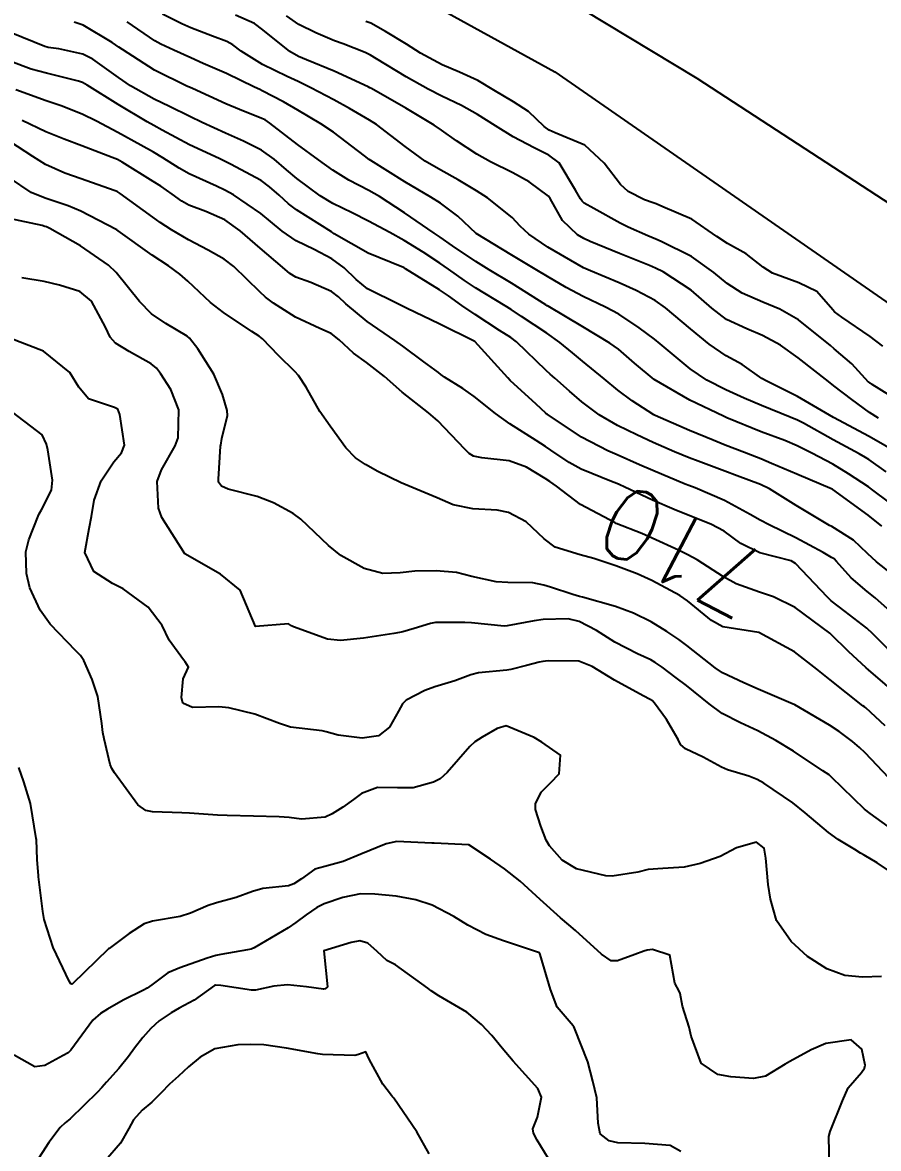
# Model space of a CAD drawing. Header units: metres. Extents: x 298520 to 308411, y 7433745 to 7450750.
# Drawn here: x 299830.1 to 299877.7, y 7449474.5 to 7449537.1 of the extents above; entities that cross this region are included whole.
import ezdxf
from ezdxf.enums import TextEntityAlignment as Align

# ---------------------------------------------------------------- set-up
doc = ezdxf.new("R2010")
doc.units = ezdxf.units.M
doc.header["$LTSCALE"] = 10
for name, color, linetype in [('Cotas', 45, 'Continuous'), ('Curvas de Nivel 1m', 11, 'Continuous'), ('Curvas de Nivel 5m', 15, 'Continuous'), ('Linha Férrea', 251, 'TRACKS')]:
    doc.layers.add(name, color=color, linetype=linetype)
doc.styles.add('Style-STANDARD', font='STANDARD.shx')
doc.linetypes.add('TRACKS', pattern='A,0.15,[130,ltypeshp.shx,S=0.25,R=0,X=0,Y=0],0.15', length=0.3)

msp = doc.modelspace()

# ---------------------------------------------------------------- linework, layer by layer
at = {"layer": 'Curvas de Nivel 1m', "flags": 128}
for points, elevation in [([(299878.911, 7449513.102), (299877.167, 7449514.09), (299875.183, 7449515.15), (299873.194, 7449516.315), (299871.442, 7449517.188), (299871.204, 7449517.326), (299870.098, 7449518.093), (299869.217, 7449518.59), (299868.27, 7449519.23), (299867.236, 7449520.095), (299865.834, 7449521.254), (299865.257, 7449521.655), (299864.211, 7449522.224), (299863.266, 7449522.646), (299861.669, 7449523.306), (299861.276, 7449523.488), (299860.918, 7449523.676), (299859.292, 7449524.622), (299858.232, 7449525.351), (299857.76, 7449525.805), (299857.312, 7449526.279), (299855.932, 7449527.374), (299855.327, 7449527.767), (299854.309, 7449528.372), (299853.338, 7449528.913), (299852.466, 7449529.419), (299851.355, 7449530.227), (299849.765, 7449531.446), (299849.375, 7449531.702), (299848.259, 7449532.344), (299847.386, 7449532.816), (299846.113, 7449533.493), (299845.398, 7449533.842), (299844.792, 7449534.116), (299843.412, 7449534.789), (299842.229, 7449535.538), (299841.766, 7449535.884), (299841.428, 7449536.066), (299840.626, 7449536.363), (299839.435, 7449536.824), (299838.916, 7449537.056), (299837.853, 7449537.594)], 717), ([(299877.696, 7449515.115), (299877.186, 7449515.437), (299876.204, 7449516.146), (299875.201, 7449516.922), (299874.904, 7449517.153), (299873.216, 7449518.48), (299872.235, 7449519.18), (299871.231, 7449519.722), (299870.359, 7449520.08), (299869.244, 7449520.6), (299868.419, 7449521.228), (299867.263, 7449522.235), (299865.715, 7449523.256), (299865.276, 7449523.467), (299864.941, 7449523.602), (299863.288, 7449524.268), (299861.653, 7449524.951), (299861.3, 7449525.114), (299860.951, 7449525.315), (299860.103, 7449526.12), (299859.42, 7449527.329), (299859.324, 7449527.47), (299858.252, 7449528.266), (299857.337, 7449528.766), (299856.099, 7449529.372), (299855.349, 7449529.796), (299854.205, 7449530.553), (299853.369, 7449531.141), (299852.96, 7449531.414), (299851.382, 7449532.356), (299849.481, 7449533.449), (299849.394, 7449533.501), (299849.299, 7449533.547), (299847.407, 7449534.421), (299845.865, 7449535.047), (299845.419, 7449535.233), (299844.928, 7449535.505), (299843.435, 7449536.727), (299842.975, 7449537.063), (299841.91, 7449537.543)], 718), ([(299879.19, 7449515.842), (299877.337, 7449516.983), (299877.202, 7449517.071), (299877.174, 7449517.092), (299877.143, 7449517.121), (299876.209, 7449518.131), (299875.221, 7449518.979), (299875.014, 7449519.152), (299873.244, 7449520.582), (299872.197, 7449521.181), (299871.257, 7449521.562), (299870.115, 7449522.061), (299869.267, 7449522.607), (299868.525, 7449523.227), (299867.286, 7449524.11), (299865.603, 7449524.953), (299865.3, 7449525.079), (299864.865, 7449525.267), (299863.769, 7449525.744), (299863.31, 7449525.957), (299861.851, 7449526.771), (299861.321, 7449527.078), (299861.195, 7449527.185), (299861.105, 7449527.312), (299860.837, 7449527.806), (299859.923, 7449529.324), (299859.349, 7449529.743), (299858.538, 7449530.159), (299857.364, 7449530.764), (299856.377, 7449531.37), (299855.379, 7449532.015), (299854.491, 7449532.501), (299853.389, 7449533.03), (299852.624, 7449533.418), (299851.403, 7449534.102), (299849.752, 7449535.113), (299849.421, 7449535.307), (299849.125, 7449535.454), (299847.899, 7449535.944), (299847.429, 7449536.116), (299846.379, 7449536.545), (299845.438, 7449537.023), (299844.753, 7449537.507)], 719), ([(299878.123, 7449512.13), (299877.15, 7449512.815), (299876.965, 7449512.937), (299876.625, 7449513.128), (299875.164, 7449513.911), (299873.516, 7449514.829), (299873.18, 7449515.002), (299872.781, 7449515.174), (299871.189, 7449515.821), (299870.214, 7449516.226), (299869.198, 7449516.684), (299868.144, 7449517.231), (299867.209, 7449517.869), (299865.545, 7449519.257), (299865.227, 7449519.511), (299864.372, 7449520.137), (299863.247, 7449520.903), (299862.508, 7449521.297), (299861.259, 7449521.876), (299860.321, 7449522.382), (299859.269, 7449522.994), (299858.679, 7449523.346), (299857.285, 7449524.191), (299855.303, 7449525.38), (299854.275, 7449526.359), (299853.32, 7449527.083), (299852.778, 7449527.415), (299851.331, 7449528.26), (299849.438, 7449529.449), (299849.344, 7449529.513), (299849.087, 7449529.714), (299847.366, 7449531.018), (299846.667, 7449531.487), (299845.38, 7449532.253), (299844.584, 7449532.711), (299843.391, 7449533.33), (299843.261, 7449533.391), (299842.975, 7449533.526), (299841.404, 7449534.29), (299840.12, 7449534.855), (299839.417, 7449535.159), (299838.483, 7449535.584), (299837.751, 7449535.92), (299837.428, 7449536.11), (299835.886, 7449537.167)], 716), ([(299877.886, 7449509.112), (299877.112, 7449509.729), (299875.156, 7449511.15), (299875.141, 7449511.158), (299875.11, 7449511.173), (299873.141, 7449512.009), (299871.732, 7449512.599), (299871.15, 7449512.852), (299870.906, 7449512.949), (299870.229, 7449513.204), (299869.159, 7449513.621), (299868.502, 7449513.887), (299867.171, 7449514.438), (299865.266, 7449515.259), (299865.183, 7449515.301), (299863.99, 7449516.077), (299863.197, 7449516.675), (299862.431, 7449517.298), (299861.213, 7449518.288), (299860.658, 7449518.759), (299859.959, 7449519.329), (299859.23, 7449519.844), (299857.82, 7449520.778), (299857.25, 7449521.154), (299856.915, 7449521.363), (299855.263, 7449522.363), (299854.65, 7449522.772), (299853.757, 7449523.403), (299853.278, 7449523.737), (299852.354, 7449524.353), (299851.297, 7449525.007), (299850.499, 7449525.438), (299849.309, 7449526.078), (299848.395, 7449526.545), (299847.319, 7449527.063), (299846.615, 7449527.487), (299845.332, 7449528.455), (299844.757, 7449528.928), (299844.062, 7449529.519), (299843.35, 7449530.028), (299842.364, 7449530.534), (299841.364, 7449530.975), (299840.049, 7449531.563), (299839.376, 7449531.889), (299838.248, 7449532.453), (299837.386, 7449532.869), (299836.062, 7449533.613), (299835.4, 7449534.059), (299833.968, 7449535.081), (299833.419, 7449535.363), (299832.076, 7449535.66), (299831.495, 7449535.74), (299831.424, 7449535.756), (299831.295, 7449535.801), (299829.431, 7449536.545)], 714), ([(299879.071, 7449505.958), (299877.581, 7449507.115), (299877.088, 7449507.59), (299876.298, 7449508.335), (299875.102, 7449509.081), (299874.974, 7449509.151), (299873.119, 7449510.264), (299871.623, 7449511.185), (299871.135, 7449511.419), (299869.836, 7449511.906), (299869.142, 7449512.159), (299867.665, 7449512.717), (299867.15, 7449512.916), (299866.338, 7449513.248), (299865.161, 7449513.769), (299864.253, 7449514.187), (299863.174, 7449514.716), (299862.157, 7449515.3), (299861.19, 7449516.017), (299860.495, 7449516.62), (299859.684, 7449517.333), (299859.426, 7449517.558), (299859.207, 7449517.762), (299857.549, 7449519.357), (299857.227, 7449519.603), (299856.597, 7449520.002), (299855.245, 7449520.88), (299854.507, 7449521.391), (299853.772, 7449521.916), (299853.261, 7449522.26), (299851.372, 7449523.429), (299851.274, 7449523.489), (299851.173, 7449523.532), (299849.286, 7449524.289), (299847.401, 7449525.379), (299847.302, 7449525.445), (299847.249, 7449525.481), (299845.315, 7449526.703), (299844.859, 7449527.047), (299844.344, 7449527.515), (299843.799, 7449527.994), (299843.331, 7449528.332), (299841.632, 7449529.255), (299841.341, 7449529.398), (299841.012, 7449529.553), (299839.354, 7449530.325), (299837.83, 7449531.129), (299837.37, 7449531.391), (299837.002, 7449531.604), (299835.382, 7449532.559), (299833.663, 7449533.637), (299833.395, 7449533.79), (299833.177, 7449533.863), (299831.402, 7449534.305), (299830.545, 7449534.539), (299829.412, 7449534.955)], 713), ([(299879.043, 7449503.749), (299877.516, 7449505.115), (299877.066, 7449505.471), (299876.166, 7449506.226), (299875.351, 7449507.146), (299875.22, 7449507.284), (299875.085, 7449507.374), (299874.607, 7449507.636), (299873.096, 7449508.465), (299871.604, 7449509.185), (299871.107, 7449509.435), (299870.545, 7449509.765), (299869.123, 7449510.544), (299867.492, 7449511.236), (299867.134, 7449511.368), (299866.928, 7449511.45), (299865.142, 7449512.208), (299864.398, 7449512.524), (299863.151, 7449513.072), (299862.633, 7449513.295), (299861.164, 7449514.064), (299859.247, 7449515.339), (299859.208, 7449515.365), (299859.183, 7449515.392), (299858.64, 7449515.894), (299857.201, 7449517.216), (299857.058, 7449517.361), (299855.223, 7449519.38), (299853.237, 7449520.373), (299851.46, 7449521.217), (299851.251, 7449521.321), (299851.015, 7449521.432), (299849.262, 7449522.319), (299848.628, 7449522.821), (299847.951, 7449523.47), (299847.28, 7449523.975), (299846.287, 7449524.491), (299845.295, 7449524.974), (299844.513, 7449525.512), (299843.852, 7449526.066), (299843.313, 7449526.501), (299841.793, 7449527.545), (299841.325, 7449527.807), (299840.863, 7449528.019), (299839.334, 7449528.708), (299838.778, 7449529.019), (299837.876, 7449529.592), (299837.348, 7449529.91), (299836.651, 7449530.309), (299835.364, 7449531.017), (299834.178, 7449531.632), (299833.377, 7449532.021), (299832.207, 7449532.483), (299831.384, 7449532.769), (299829.689, 7449533.388)], 712), ([(299879.017, 7449501.467), (299877.386, 7449503.116), (299877.038, 7449503.426), (299875.836, 7449504.353), (299875.06, 7449504.954), (299874.85, 7449505.152), (299873.082, 7449507.033), (299872.833, 7449507.173), (299871.087, 7449507.616), (299870.035, 7449508.149), (299869.099, 7449508.822), (299868.358, 7449509.227), (299867.11, 7449509.713), (299866.331, 7449510.031), (299865.122, 7449510.562), (299863.58, 7449511.283), (299863.269, 7449511.422), (299863.135, 7449511.478), (299862.831, 7449511.598), (299861.143, 7449512.288), (299860.474, 7449512.648), (299859.464, 7449513.335), (299859.156, 7449513.548), (299858.636, 7449513.87), (299857.174, 7449514.795), (299856.385, 7449515.368), (299855.192, 7449516.33), (299854.566, 7449516.759), (299853.549, 7449517.405), (299853.346, 7449517.55), (299853.205, 7449517.653), (299852.386, 7449518.244), (299851.22, 7449519.13), (299850.785, 7449519.434), (299849.239, 7449520.491), (299848.046, 7449521.468), (299847.643, 7449521.86), (299847.26, 7449522.155), (299846.1, 7449522.657), (299845.268, 7449522.96), (299844.933, 7449523.169), (299844.533, 7449523.511), (299843.289, 7449524.577), (299842.177, 7449525.541), (299841.309, 7449526.141), (299840.253, 7449526.621), (299839.317, 7449526.968), (299838.925, 7449527.182), (299838.388, 7449527.584), (299837.753, 7449528.02), (299837.33, 7449528.289), (299835.602, 7449529.356), (299835.342, 7449529.499), (299835.043, 7449529.623), (299833.352, 7449530.262), (299832.384, 7449530.628), (299831.364, 7449531.053), (299830.044, 7449531.683)], 711), ([(299878.073, 7449498.008), (299876.982, 7449498.995), (299876.912, 7449499.051), (299876.818, 7449499.122), (299875.004, 7449500.554), (299874.266, 7449501.157), (299873.022, 7449502.118), (299871.033, 7449503.19), (299869.037, 7449503.513), (299868.402, 7449503.867), (299867.059, 7449504.96), (299866.637, 7449505.244), (299865.071, 7449506.087), (299864.266, 7449506.463), (299863.079, 7449506.9), (299861.847, 7449507.302), (299861.085, 7449507.508), (299859.708, 7449507.949), (299859.093, 7449508.396), (299858.085, 7449509.35), (299857.111, 7449509.871), (299856.477, 7449510.002), (299855.12, 7449510.073), (299854.023, 7449510.298), (299853.126, 7449510.685), (299851.362, 7449511.428), (299851.134, 7449511.518), (299849.832, 7449512.142), (299849.144, 7449512.533), (299848.593, 7449512.904), (299848.046, 7449513.467), (299847.171, 7449514.668), (299846.613, 7449515.486), (299845.85, 7449516.84), (299845.417, 7449517.498), (299845.205, 7449517.721), (299844.304, 7449518.604), (299843.409, 7449519.527), (299843.225, 7449519.675), (299842.828, 7449519.935), (299841.245, 7449520.989), (299840.52, 7449521.557), (299839.265, 7449522.729), (299838.813, 7449523.121), (299838.179, 7449523.586), (299837.282, 7449524.183), (299835.381, 7449525.54), (299835.303, 7449525.598), (299835.268, 7449525.62), (299833.313, 7449526.638), (299832.6, 7449526.934), (299831.32, 7449527.35), (299830.535, 7449527.678), (299829.331, 7449528.483)], 709), ([(299878.27, 7449495.107), (299876.957, 7449496.494), (299876.639, 7449496.804), (299876.248, 7449497.131), (299875.51, 7449497.684), (299874.972, 7449498.036), (299873.041, 7449499.17), (299872.993, 7449499.195), (299872.95, 7449499.213), (299871.001, 7449500.035), (299870.191, 7449500.389), (299869.01, 7449500.953), (299868.607, 7449501.224), (299867.025, 7449502.476), (299866.582, 7449502.801), (299865.907, 7449503.257), (299865.041, 7449503.787), (299864.052, 7449504.276), (299863.053, 7449504.644), (299861.219, 7449505.15), (299861.061, 7449505.193), (299860.685, 7449505.316), (299859.447, 7449505.715), (299859.068, 7449505.83), (299858.456, 7449505.959), (299857.069, 7449505.98), (299856.423, 7449506.013), (299855.072, 7449506.315), (299854.212, 7449506.53), (299853.075, 7449506.629), (299851.9, 7449506.596), (299851.074, 7449506.514), (299850.107, 7449506.478), (299849.076, 7449506.746), (299847.779, 7449507.473), (299847.091, 7449508.037), (299845.556, 7449509.496), (299845.116, 7449509.818), (299844.021, 7449510.415), (299843.125, 7449510.751), (299841.505, 7449511.17), (299841.131, 7449511.325), (299840.969, 7449511.552), (299840.957, 7449511.73), (299841.084, 7449513.551), (299841.092, 7449513.613), (299841.159, 7449513.976), (299841.469, 7449515.256), (299841.452, 7449515.547), (299841.192, 7449516.436), (299840.699, 7449517.555), (299839.812, 7449518.969), (299839.359, 7449519.569), (299839.225, 7449519.681), (299838.039, 7449520.386), (299837.246, 7449520.927), (299836.568, 7449521.607), (299835.269, 7449523.214), (299834.846, 7449523.624), (299833.289, 7449524.697), (299831.578, 7449525.666), (299831.387, 7449525.752), (299831.304, 7449525.78), (299831.146, 7449525.83), (299829.308, 7449526.227)], 708), ([(299878.901, 7449491.912), (299877.221, 7449493.117), (299876.917, 7449493.371), (299875.08, 7449495.148), (299875.008, 7449495.214), (299874.944, 7449495.266), (299874.597, 7449495.503), (299872.957, 7449496.595), (299871.975, 7449497.18), (299870.971, 7449497.714), (299870.017, 7449498.164), (299868.985, 7449498.69), (299868.277, 7449499.227), (299867.003, 7449500.251), (299866.435, 7449500.677), (299865.646, 7449501.261), (299865.273, 7449501.523), (299865.017, 7449501.674), (299864.287, 7449502.01), (299863.027, 7449502.662), (299862.003, 7449503.3), (299861.04, 7449503.8), (299860.417, 7449503.945), (299859.042, 7449503.917), (299858.536, 7449503.85), (299857.036, 7449503.559), (299856.854, 7449503.544), (299855.038, 7449503.723), (299854.669, 7449503.755), (299853.038, 7449503.743), (299852.761, 7449503.689), (299851.851, 7449503.422), (299851.223, 7449503.236), (299851.03, 7449503.187), (299850.723, 7449503.128), (299849.027, 7449502.871), (299847.755, 7449502.743), (299847.026, 7449502.817), (299845.135, 7449503.499), (299845.034, 7449503.559), (299844.868, 7449503.67), (299843.033, 7449503.53), (299842.174, 7449505.539), (299841.072, 7449506.434), (299839.083, 7449507.57), (299837.818, 7449509.589), (299837.631, 7449510.105), (299837.557, 7449511.594), (299837.785, 7449512.236), (299838.553, 7449513.579), (299838.716, 7449514.02), (299838.755, 7449515.576), (299838.315, 7449516.704), (299837.746, 7449517.592), (299837.509, 7449517.898), (299837.211, 7449518.141), (299836.003, 7449518.83), (299835.228, 7449519.288), (299834.942, 7449519.623), (299834.68, 7449520.184), (299833.904, 7449521.633), (299833.258, 7449522.158), (299832.115, 7449522.511), (299831.263, 7449522.727), (299830.029, 7449522.919)], 707), ([(299878.877, 7449489.526), (299877.618, 7449490.38), (299876.89, 7449490.804), (299876.684, 7449490.916), (299876.379, 7449491.128), (299875.443, 7449491.686), (299874.902, 7449492.059), (299873.62, 7449493.163), (299872.921, 7449493.718), (299871.32, 7449494.803), (299870.94, 7449495.016), (299870.484, 7449495.197), (299869.289, 7449495.557), (299868.948, 7449495.7), (299867.93, 7449496.253), (299866.958, 7449496.723), (299866.679, 7449496.963), (299866.539, 7449497.246), (299865.888, 7449498.347), (299865.234, 7449499.266), (299865.111, 7449499.385), (299864.995, 7449499.464), (299864.593, 7449499.678), (299863.005, 7449500.538), (299861.767, 7449501.302), (299861.016, 7449501.607), (299859.305, 7449501.624), (299859.015, 7449501.585), (299858.818, 7449501.539), (299858.112, 7449501.349), (299857.241, 7449501.127), (299857.01, 7449501.1), (299855.438, 7449500.946), (299855.007, 7449500.831), (299854.116, 7449500.505), (299853.001, 7449500.169), (299852.449, 7449499.965), (299851.411, 7449499.426), (299851.198, 7449499.22), (299850.984, 7449498.816), (299850.477, 7449497.931), (299849.869, 7449497.446), (299848.961, 7449497.312), (299847.627, 7449497.473), (299846.966, 7449497.672), (299846.73, 7449497.719), (299844.969, 7449497.934), (299844.355, 7449498.127), (299842.98, 7449498.647), (299841.532, 7449498.998), (299840.985, 7449499.052), (299839.52, 7449499.029), (299838.988, 7449499.27), (299838.899, 7449499.571), (299839.003, 7449500.608), (299839.304, 7449501.273), (299839.107, 7449501.569), (299839.014, 7449501.667), (299838.214, 7449502.772), (299837.832, 7449503.588), (299837.048, 7449504.599), (299835.652, 7449505.614), (299835.066, 7449505.919), (299834.023, 7449506.587), (299833.529, 7449507.643), (299833.763, 7449508.98), (299833.907, 7449509.638), (299834.045, 7449510.559), (299834.431, 7449511.631), (299835.144, 7449512.684), (299835.569, 7449513.195), (299835.727, 7449513.614), (299835.47, 7449515.325), (299835.368, 7449515.618), (299835.184, 7449515.705), (299833.736, 7449516.189), (299833.195, 7449516.832), (299832.697, 7449517.655), (299831.221, 7449518.847), (299829.358, 7449519.561)], 706), ([(299874.962, 7449473.423), (299874.934, 7449475.147), (299875, 7449475.439), (299875.682, 7449477.136), (299876.01, 7449477.855), (299876.747, 7449478.724), (299876.91, 7449478.959), (299876.943, 7449479.118), (299876.762, 7449480.013), (299876.179, 7449480.541), (299874.765, 7449480.324), (299873.948, 7449479.972), (299872.754, 7449479.322), (299872.505, 7449479.174), (299871.413, 7449478.52), (299870.741, 7449478.376), (299869.477, 7449478.478), (299868.744, 7449478.597), (299867.82, 7449479.229), (299867.272, 7449480.731), (299867.149, 7449481.236), (299866.785, 7449482.399), (299866.659, 7449483.109), (299866.604, 7449483.243), (299866.368, 7449483.678), (299866.087, 7449485.251), (299865.111, 7449485.551), (299864.825, 7449485.525), (299864.635, 7449485.461), (299864.132, 7449485.277), (299863.176, 7449484.928), (299862.817, 7449484.927), (299862.282, 7449485.295), (299860.836, 7449486.611), (299860.462, 7449486.939), (299860.006, 7449487.323), (299858.858, 7449488.331), (299857.758, 7449489.351), (299856.88, 7449490.053), (299856.094, 7449490.58), (299854.893, 7449491.38), (299852.967, 7449491.482), (299852.894, 7449491.477), (299852.829, 7449491.475), (299850.894, 7449491.575), (299850.296, 7449491.439), (299848.887, 7449490.865), (299847.895, 7449490.458), (299846.88, 7449490.176), (299846.335, 7449490.029), (299845.579, 7449489.493), (299845.162, 7449489.203), (299844.867, 7449489.106), (299843.44, 7449488.946), (299842.862, 7449488.787), (299841.948, 7449488.448), (299840.852, 7449488.155), (299840.394, 7449488.013), (299839.411, 7449487.571), (299838.841, 7449487.395), (299837.297, 7449487.137), (299836.837, 7449486.978), (299835.99, 7449486.45), (299834.889, 7449485.619), (299834.85, 7449485.592), (299834.822, 7449485.577), (299832.846, 7449483.649), (299832.82, 7449483.632), (299832.803, 7449483.628), (299832.757, 7449483.65), (299832.66, 7449483.796), (299831.76, 7449485.661), (299831.27, 7449487.234), (299831.197, 7449487.666), (299830.947, 7449489.594), (299830.942, 7449489.669), (299830.882, 7449490.542), (299830.832, 7449491.671), (299830.823, 7449491.741), (299830.498, 7449493.674), (299830.141, 7449494.884), (299829.854, 7449495.681)], 704), ([(299866.694, 7449474.328), (299866.095, 7449474.647), (299864.698, 7449474.763), (299863.185, 7449474.798), (299862.699, 7449474.923), (299862.201, 7449475.295), (299862.099, 7449475.906), (299862.023, 7449477.297), (299861.795, 7449478.241), (299861.511, 7449479.302), (299860.772, 7449481.188), (299860.734, 7449481.272), (299860.701, 7449481.311), (299859.811, 7449482.353), (299859.448, 7449483.33), (299858.873, 7449485.288), (299858.852, 7449485.34), (299858.839, 7449485.356), (299858.823, 7449485.366), (299858.779, 7449485.385), (299856.83, 7449486.036), (299855.848, 7449486.389), (299854.838, 7449486.916), (299854.067, 7449487.398), (299852.852, 7449488.023), (299851.95, 7449488.326), (299850.859, 7449488.517), (299849.667, 7449488.642), (299848.861, 7449488.65), (299847.876, 7449488.451), (299846.852, 7449488.094), (299846.436, 7449487.898), (299845.842, 7449487.49), (299845.275, 7449487.059), (299844.836, 7449486.762), (299842.951, 7449485.655), (299842.824, 7449485.59), (299842.781, 7449485.573), (299842.573, 7449485.532), (299841.087, 7449485.28), (299840.82, 7449485.23), (299840.342, 7449485.081), (299838.813, 7449484.544), (299838.138, 7449484.258), (299837.248, 7449483.596), (299836.997, 7449483.401), (299836.798, 7449483.288), (299835.668, 7449482.733), (299834.782, 7449482.239), (299834.4, 7449482.004), (299833.974, 7449481.632), (299832.756, 7449479.965), (299832.6, 7449479.806), (299832.313, 7449479.654), (299831.296, 7449479.114), (299830.743, 7449479.024), (299829.588, 7449479.687)], 703), ([(299859.306, 7449473.947), (299858.699, 7449474.949), (299858.501, 7449475.342), (299858.463, 7449475.585), (299858.712, 7449476.227), (299858.932, 7449477.337), (299858.73, 7449477.827), (299857.37, 7449479.354), (299856.76, 7449480.071), (299856.168, 7449480.77), (299855.606, 7449481.378), (299854.783, 7449482.063), (299853.225, 7449482.977), (299852.801, 7449483.255), (299852.621, 7449483.412), (299850.816, 7449484.707), (299850.325, 7449484.944), (299849.802, 7449485.445), (299849.281, 7449485.906), (299848.829, 7449486.033), (299848.351, 7449485.942), (299846.823, 7449485.48), (299847.036, 7449483.478), (299846.907, 7449483.373), (299846.801, 7449483.355), (299845.862, 7449483.489), (299844.804, 7449483.595), (299844.052, 7449483.511), (299843.023, 7449483.303), (299842.799, 7449483.299), (299841.092, 7449483.547), (299840.803, 7449483.567), (299840.747, 7449483.551), (299839.613, 7449482.745), (299838.784, 7449482.292), (299838.327, 7449482.037), (299837.669, 7449481.591), (299837.201, 7449481.163), (299836.764, 7449480.661), (299836.294, 7449480.068), (299835.958, 7449479.608), (299835.415, 7449478.942), (299834.731, 7449478.18), (299834.469, 7449477.881), (299834.241, 7449477.627), (299832.708, 7449476.138), (299832.439, 7449475.92), (299832.159, 7449475.655), (299831.531, 7449474.825), (299830.785, 7449473.669)], 702), ([(299852.691, 7449474.196), (299852.01, 7449475.417), (299850.721, 7449477.283), (299850.652, 7449477.361), (299850.585, 7449477.432), (299850.104, 7449478.068), (299849.349, 7449479.451), (299849.17, 7449479.867), (299848.755, 7449479.714), (299848.549, 7449479.668), (299846.755, 7449479.717), (299846.489, 7449479.749), (299844.759, 7449480.06), (299843.492, 7449480.251), (299842.76, 7449480.281), (299842.036, 7449480.261), (299840.758, 7449480.027), (299839.938, 7449479.562), (299839.29, 7449479.026), (299838.737, 7449478.52), (299838.247, 7449478.068), (299837.774, 7449477.589), (299837.257, 7449477.056), (299836.713, 7449476.613), (299836.231, 7449476.081), (299835.972, 7449475.607), (299835.517, 7449474.79), (299834.685, 7449473.811)], 701)]:
    msp.add_lwpolyline(points, dxfattribs=dict(at, elevation=elevation))
at = {"layer": 'Curvas de Nivel 5m', "flags": 128}
for points, elevation in [([(299879.114, 7449509.806), (299877.372, 7449511.118), (299877.135, 7449511.288), (299876.033, 7449512.028), (299875.147, 7449512.549), (299873.992, 7449513.162), (299873.159, 7449513.57), (299872.475, 7449513.865), (299871.171, 7449514.365), (299869.26, 7449515.14), (299869.182, 7449515.172), (299869.063, 7449515.221), (299867.192, 7449516.113), (299865.203, 7449517.26), (299864.117, 7449518.182), (299863.22, 7449518.951), (299862.74, 7449519.295), (299861.236, 7449520.195), (299859.308, 7449521.339), (299859.274, 7449521.36), (299859.253, 7449521.372), (299859.175, 7449521.42), (299857.266, 7449522.618), (299856.031, 7449523.372), (299855.28, 7449523.84), (299853.983, 7449524.709), (299853.299, 7449525.176), (299852.962, 7449525.413), (299851.314, 7449526.547), (299849.917, 7449527.444), (299849.326, 7449527.773), (299848.217, 7449528.352), (299847.337, 7449528.92), (299846.538, 7449529.488), (299845.356, 7449530.349), (299843.827, 7449531.523), (299843.556, 7449531.708), (299843.376, 7449531.794), (299842.129, 7449532.287), (299841.383, 7449532.607), (299839.512, 7449533.449), (299839.392, 7449533.507), (299839.346, 7449533.525), (299839.238, 7449533.572), (299837.406, 7449534.476), (299835.623, 7449535.618), (299835.424, 7449535.755), (299835.043, 7449536.008), (299833.436, 7449536.981), (299832.934, 7449537.144)], 715), ([(299877.938, 7449519.113), (299877.231, 7449519.661), (299875.652, 7449520.731), (299875.251, 7449521.024), (299875.147, 7449521.142), (299874.268, 7449522.16), (299873.268, 7449522.638), (299871.802, 7449523.185), (299871.276, 7449523.522), (299870.329, 7449524.25), (299869.297, 7449524.842), (299868.701, 7449525.226), (299867.312, 7449526.194), (299865.696, 7449526.879), (299865.321, 7449527.039), (299865.16, 7449527.101), (299864.679, 7449527.27), (299863.763, 7449527.719), (299863.331, 7449528.109), (299862.432, 7449529.299), (299861.358, 7449530.311), (299859.7, 7449530.994), (299859.37, 7449531.132), (299859.09, 7449531.334), (299858.209, 7449532.176), (299857.386, 7449532.712), (299856.288, 7449533.371), (299855.398, 7449533.909), (299854.376, 7449534.369), (299853.406, 7449534.764), (299852.215, 7449535.422), (299851.428, 7449535.929), (299850.257, 7449536.619), (299849.439, 7449537.081), (299849.167, 7449537.181)], 720), ([(299878.989, 7449499.519), (299877.134, 7449501.119), (299877.014, 7449501.223), (299876.015, 7449502.128), (299875.032, 7449503.1), (299874.978, 7449503.151), (299873.054, 7449504.584), (299871.858, 7449505.182), (299871.065, 7449505.435), (299869.764, 7449505.904), (299869.074, 7449506.284), (299867.605, 7449507.235), (299867.086, 7449507.515), (299866.567, 7449507.767), (299865.095, 7449508.449), (299864.521, 7449508.693), (299863.103, 7449509.264), (299863.044, 7449509.291), (299861.118, 7449510.315), (299859.777, 7449511.33), (299859.397, 7449511.597), (299859.137, 7449511.764), (299858.107, 7449512.387), (299857.147, 7449512.739), (299855.613, 7449512.91), (299855.149, 7449512.997), (299854.909, 7449513.142), (299854.671, 7449513.387), (299853.176, 7449514.97), (299852.651, 7449515.415), (299851.194, 7449516.561), (299850.212, 7449517.44), (299849.21, 7449518.206), (299848.483, 7449518.728), (299847.681, 7449519.473), (299847.228, 7449519.823), (299846.612, 7449520.106), (299845.242, 7449520.744), (299844.023, 7449521.518), (299843.588, 7449521.856), (299843.259, 7449522.153), (299841.819, 7449523.545), (299841.279, 7449523.969), (299840.392, 7449524.453), (299839.295, 7449525.035), (299838.356, 7449525.584), (299837.711, 7449525.998), (299837.31, 7449526.29), (299835.495, 7449527.618), (299835.324, 7449527.719), (299835.158, 7449527.788), (299833.331, 7449528.426), (299832.419, 7449528.739), (299831.338, 7449529.224), (299830.642, 7449529.677), (299829.355, 7449530.509)], 710), ([(299877.867, 7449484.05), (299876.806, 7449484.019), (299875.825, 7449484.118), (299874.813, 7449484.474), (299873.749, 7449485.161), (299872.831, 7449485.996), (299872.015, 7449487.178), (299871.688, 7449488.354), (299871.56, 7449489.183), (299871.425, 7449490.647), (299871.337, 7449491.186), (299870.896, 7449491.537), (299869.799, 7449491.206), (299868.888, 7449490.733), (299867.775, 7449490.341), (299866.882, 7449490.147), (299865.684, 7449490.061), (299864.88, 7449490.006), (299864.295, 7449489.859), (299862.876, 7449489.635), (299862.522, 7449489.648), (299860.88, 7449490.051), (299860.093, 7449490.53), (299859.381, 7449491.333), (299859.206, 7449491.646), (299858.904, 7449492.411), (299858.606, 7449493.343), (299858.606, 7449493.655), (299858.927, 7449494.309), (299859.432, 7449494.836), (299859.916, 7449495.325), (299860, 7449496.371), (299858.96, 7449497.094), (299858.528, 7449497.344), (299856.972, 7449497.996), (299856.475, 7449497.86), (299855.64, 7449497.373), (299855.227, 7449497.111), (299854.958, 7449496.855), (299853.687, 7449495.399), (299853.294, 7449495.048), (299852.935, 7449494.863), (299851.795, 7449494.556), (299850.93, 7449494.544), (299849.814, 7449494.562), (299848.925, 7449494.233), (299848.486, 7449493.898), (299847.885, 7449493.47), (299847.285, 7449493.1), (299846.907, 7449492.922), (299845.585, 7449492.815), (299844.907, 7449492.892), (299844.333, 7449492.935), (299842.907, 7449492.971), (299841.455, 7449493.005), (299840.915, 7449493.029), (299839.347, 7449493.143), (299838.917, 7449493.163), (299837.294, 7449493.22), (299836.918, 7449493.297), (299836.475, 7449493.604), (299835.18, 7449495.378), (299835.033, 7449495.619), (299834.945, 7449495.854), (299834.609, 7449497.275), (299834.533, 7449497.626), (299834.472, 7449498.126), (299834.256, 7449499.631), (299833.943, 7449500.577), (299833.478, 7449501.643), (299833.283, 7449501.914), (299833.018, 7449502.182), (299831.605, 7449503.664), (299831.044, 7449504.431), (299830.467, 7449505.676), (299830.279, 7449506.47), (299830.249, 7449507.678), (299830.419, 7449508.351), (299830.937, 7449509.672), (299830.988, 7449509.797), (299831.116, 7449510.023), (299831.674, 7449511.118), (299831.736, 7449511.664), (299831.465, 7449513.352), (299831.397, 7449513.668), (299831.161, 7449514.181), (299829.183, 7449515.69)], 705)]:
    msp.add_lwpolyline(points, dxfattribs=dict(at, elevation=elevation))
at = {"layer": 'Linha Férrea', "flags": 128}
for points in [[(298729.261, 7450749.95), (298734.809, 7450730.65), (298742.343, 7450703.451), (298750.119, 7450676.237), (298757.889, 7450649.199), (298765.189, 7450623.712), (298769.985, 7450606.424), (298776.494, 7450583.287), (298783.055, 7450560.248), (298788.164, 7450542.214), (298793.821, 7450521.584), (298798.125, 7450506.606), (298804.386, 7450484.418), (298809.295, 7450466.837), (298814.551, 7450448.858), (298819.559, 7450431.225), (298826.267, 7450408.649), (298831.926, 7450389.314), (298837.135, 7450370.779), (298842.092, 7450352.398), (298847.802, 7450331.823), (298852.149, 7450316.412), (298858.34, 7450294.769), (298862.969, 7450278.965), (298867.952, 7450260.088), (298870.924, 7450249.95), (298873.722, 7450238.982), (298878.355, 7450222.697), (298882.025, 7450210.358), (298885.603, 7450197.651), (298890.189, 7450181.049), (298894.637, 7450166.006), (298898.995, 7450149.812), (298904.361, 7450131.79), (298908.122, 7450117.709), (298911.93, 7450103.946), (298916.104, 7450089.039), (298920.554, 7450073.399), (298923.212, 7450064.319), (298926.468, 7450052.577), (298930.321, 7450038.956), (298934.723, 7450023.223), (298938.252, 7450011.622), (298941.509, 7449999.193), (298944.399, 7449989.651), (298947.701, 7449977.682), (298952.335, 7449961.49), (298956.967, 7449946.581), (298961.92, 7449929.017), (298965.909, 7449915.258), (298970.082, 7449900.905), (298973.936, 7449887.787), (298977.788, 7449874.853), (298981.549, 7449862.469), (298986.366, 7449847.197), (298989.852, 7449836.37), (298994.575, 7449822.337), (298999.437, 7449807.292), (299004.068, 7449794.269), (299008.7, 7449781.657), (299013.057, 7449770.328), (299018.285, 7449757.718), (299022.322, 7449748.037), (299026.817, 7449737.63), (299031.861, 7449726.852), (299036.814, 7449716.896), (299043.096, 7449705.205), (299047.821, 7449696.534), (299054.335, 7449685.572), (299060.664, 7449675.852), (299069.469, 7449663.104), (299077.541, 7449652.872), (299085.429, 7449643.336), (299089.832, 7449637.784), (299098.728, 7449628.561), (299107.993, 7449618.793), (299117.442, 7449610.031), (299127.077, 7449601.223), (299138.453, 7449591.782), (299150.409, 7449582.651), (299162.779, 7449573.982), (299174.004, 7449567.002), (299185.962, 7449560.295), (299199.698, 7449553.222), (299213.253, 7449547.024), (299227.033, 7449541.5), (299241.999, 7449536.525), (299258.424, 7449531.831), (299277.224, 7449527.814), (299295.935, 7449525.032), (299311.589, 7449523.57), (299326.876, 7449522.883), (299340.975, 7449522.747), (299353.572, 7449523.111), (299369.274, 7449524.069), (299382.826, 7449525.211), (299396.609, 7449526.717), (299414.178, 7449529.501), (299430.969, 7449532.603), (299440.142, 7449534.839), (299451.094, 7449537.487), (299469.666, 7449542.917), (299486.963, 7449547.755), (299510.376, 7449554.83), (299531.414, 7449561.037), (299544.903, 7449564.894), (299559.186, 7449569.068), (299590.197, 7449576.665), (299616.417, 7449582.259), (299645.03, 7449585.805), (299675.251, 7449587.635), (299705.522, 7449586.259), (299732.882, 7449582.825), (299762.581, 7449576.088), (299791.888, 7449566.944), (299816.217, 7449556.896), (299840.774, 7449544.781), (299859.676, 7449534.387), (299878.529, 7449521.308), (299897.376, 7449507.135), (299919.538, 7449486.991), (299927.658, 7449478.626), (299947.133, 7449456.962), (299961.499, 7449437.961), (299971.137, 7449424.784), (299981.869, 7449408.322), (299997.595, 7449383.682), (300016.228, 7449354.96), (300035.864, 7449324.687), (300055.136, 7449295.587), (300073.232, 7449268.397), (300085.868, 7449249.95), (300089.501, 7449244.778), (300101.211, 7449227.647), (300111.197, 7449214.14), (300124.752, 7449194.736), (300135.909, 7449179.759), (300148.296, 7449162.129), (300160.805, 7449144.566), (300173.129, 7449128.481), (300185.523, 7449112.088), (300198.402, 7449095.758), (300207.462, 7449083.98), (300220.094, 7449068.515), (300233.468, 7449051.744), (300246.778, 7449035.349), (300263.478, 7449015.076), (300277.526, 7448998.444), (300292.814, 7448981.501), (300306.688, 7448964.856), (300324.623, 7448944.393), (300340.398, 7448926.517), (300357.9, 7448907.843), (300372.755, 7448891.817), (300392.041, 7448871.054), (300410.717, 7448852.066), (300427.475, 7448834.137), (300439.245, 7448822.858), (300454.898, 7448806.525), (300473.448, 7448788.164), (300493.111, 7448768.808), (300511.705, 7448749.95), (300518.198, 7448743.612), (300525.672, 7448735.984), (300530.889, 7448730.361), (300538.141, 7448723.284), (300543.771, 7448717.624), (300548.924, 7448711.903), (300554.778, 7448706.093), (300562.444, 7448698.573), (300570.483, 7448690.198), (300580.06, 7448680.508), (300590.013, 7448670.628), (300599.102, 7448661.391), (300608.565, 7448651.702), (300616.68, 7448643.32), (300625.581, 7448633.859), (300633.62, 7448625.859), (300641.21, 7448617.858), (300649.582, 7448609.897), (300659.386, 7448599.72), (300667.387, 7448591.231), (300676.098, 7448582.784), (300683.871, 7448574.669), (300691.725, 7448567.153), (300703.33, 7448554.876), (300711.744, 7448546.351), (300718.093, 7448539.767), (300726.506, 7448530.983), (300733.153, 7448523.695), (300741.152, 7448514.418), (300747.426, 7448507.242), (300750.054, 7448504.018), (300758.169, 7448493.99), (300764.854, 7448485.238), (300772.251, 7448475.55), (300781.114, 7448462.855), (300788.178, 7448452.147), (300795.99, 7448439.115), (300802.712, 7448427.661), (300809.137, 7448414.665), (300814.959, 7448402.42), (300819.763, 7448391.601), (300824.722, 7448378.533), (300829.079, 7448366.59), (300833.249, 7448353.858), (300836.592, 7448342.438), (300839.822, 7448330.572), (300842.678, 7448317.912), (300845.758, 7448304.202), (300848.387, 7448291.169), (300849.927, 7448279.903), (300851.843, 7448266.756), (300852.632, 7448254.174), (300852.974, 7448249.95), (300853.718, 7448237.64), (300853.896, 7448226.066), (300854.164, 7448215.145), (300853.836, 7448203.832), (300853.598, 7448192.905), (300852.795, 7448182.25), (300851.991, 7448170.79), (300850.801, 7448159.302), (300849.223, 7448146.768), (300848.151, 7448135.486), (300846.96, 7448124.114), (300845.442, 7448113.546), (300844.222, 7448102.204), (300842.288, 7448090.385), (300840.978, 7448078.33), (300839.608, 7448068.386), (300838.209, 7448056.39), (300836.541, 7448045.166), (300835.023, 7448032.665), (300833.535, 7448020.341), (300832.284, 7448009.205), (300831.094, 7447998.637), (300829.874, 7447985.926), (300828.432, 7447973.713), (300826.546, 7447955.639), (300825.162, 7447943.391), (300824.986, 7447942.247), (300823.836, 7447930.96), (300822.657, 7447919.829), (300821.593, 7447909.075), (300820.243, 7447895.408), (300819.533, 7447885.934), (300818.679, 7447872.07), (300818.298, 7447858.799), (300817.927, 7447851.916), (300817.786, 7447841.862), (300817.933, 7447833.489), (300818.516, 7447815.843), (300820.361, 7447795.876), (300822.449, 7447776.733), (300825.922, 7447758.996), (300827.722, 7447750.217), (300828.687, 7447743.229), (300830.467, 7447731.539), (300833.751, 7447711.152), (300838.977, 7447681.969), (300842.161, 7447664.851), (300846.249, 7447643.566), (300856.898, 7447587.933), (300861.3, 7447564.706), (300863.731, 7447552.015), (300867.081, 7447534.8), (300870.251, 7447518.153), (300879.139, 7447471.406), (300882.717, 7447452.426), (300886.196, 7447433.436), (300890.621, 7447408.952), (300893.065, 7447393.996), (300894.895, 7447382.534), (300896.018, 7447374.923), (300897.056, 7447367.88), (300898.671, 7447355.202), (300899.884, 7447344.173), (300901.155, 7447328.57), (300902.425, 7447306.17), (300902.632, 7447290.927), (300902.643, 7447274.906), (300901.209, 7447249.806), (300899.894, 7447235.454), (300897.424, 7447214.973), (300896.24, 7447207.108, -0.017609), (300893.245, 7447191.067), (300890.79, 7447180.008), (300886.347, 7447162.337), (300883.122, 7447151.267), (300877.521, 7447133.871), (300873.858, 7447123.752), (300865.532, 7447103.056), (300859.822, 7447090.388), (300850.503, 7447071.406), (300846.315, 7447063.106), (300836.805, 7447045.834), (300827.664, 7447031.197), (300815.395, 7447013.014), (300803.069, 7446996.228), (300792.968, 7446983.245), (300781.446, 7446969.292), (300759.63, 7446945.435), (300748.36, 7446933.669), (300737.301, 7446922.447), (300720.178, 7446905.644), (300707.821, 7446893.561), (300697.057, 7446883.028), (300686.376, 7446872.224), (300676.506, 7446862.329), (300660.145, 7446845.845), (300651.989, 7446837.638), (300637.917, 7446823.835), (300624.102, 7446810.419), (300614.955, 7446801.573), (300610.107, 7446796.538), (300599.124, 7446785.64, 0.017844), (300588.776, 7446774.611), (300582.973, 7446768.596), (300572.807, 7446757.15), (300570.635, 7446754.423, -0.018804), (300566.868, 7446749.902, -0.021463), (300565.197, 7446747.771, 0.014089), (300560.744, 7446742.236), (300556.818, 7446737.065), (300549.018, 7446726.402), (300544.903, 7446720.152), (300542.989, 7446717.435), (300540.702, 7446714.014), (300534.516, 7446704.131), (300528.813, 7446694.775), (300525.37, 7446688.688), (300519.775, 7446678.443, 0.017217), (300513.559, 7446666.068), (300510.115, 7446659.471), (300505.35, 7446648.44), (300501.39, 7446638.953, 0.017957), (300498.447, 7446631.125), (300492.383, 7446614.647), (300488.086, 7446600.958), (300484.889, 7446590.082), (300482.448, 7446580.533), (300479.028, 7446566.174), (300474.999, 7446546.195), (300472.245, 7446530.076), (300469.723, 7446510.133), (300467.649, 7446494.09), (300465.343, 7446472.628), (300462.509, 7446448.283), (300460.589, 7446427.75), (300458.173, 7446403.459), (300455.716, 7446377.743), (300453.679, 7446357.578), (300451.179, 7446331.957), (300448.408, 7446302.907), (300446.096, 7446278.461), (300443.948, 7446255.986), (300443.327, 7446249.95), (300441.921, 7446236.026), (300439.714, 7446214.959), (300437.145, 7446189.663), (300434.772, 7446164.489), (300432.986, 7446145.942), (300427.675, 7446092.019), (300425.457, 7446069.071), (300422.052, 7446034.05), (300420.454, 7446017.74), (300416.946, 7445981.751), (300414.159, 7445952.95), (300410.686, 7445916.311), (300408.437, 7445891.812), (300405.718, 7445868.171), (300403.766, 7445842.739), (300401.654, 7445818.651), (300400.337, 7445806.143), (300399.876, 7445801.282), (300399.266, 7445794.558)], [(298905.363, 7450145.031), (298910.207, 7450124.873), (298915.002, 7450108.012), (298921.739, 7450085.266), (298926.98, 7450064.83), (298931.003, 7450051.742), (298934.224, 7450039.953), (298937.65, 7450027.983), (298940.458, 7450017.786), (298943.206, 7450008.624), (298945.866, 7449998.811), (298948.85, 7449988.084), (298952.218, 7449977.183), (298954.849, 7449967.637), (298957.892, 7449956.733), (298961.763, 7449943.848), (298964.896, 7449932.558), (298968.973, 7449920.293), (298972.372, 7449908.382), (298975.8, 7449896.208), (298979.287, 7449884.682), (298982.035, 7449875.079), (298985.463, 7449863.464), (298988.891, 7449853.475), (298994.252, 7449836.792), (298999.642, 7449820.007), (299004.122, 7449806.223), (299009.577, 7449791.55), (299017.072, 7449771.922), (299023.852, 7449755.78), (299031.351, 7449735.099), (299042.615, 7449714.768), (299049.157, 7449702.257), (299057.947, 7449687.795), (299067.128, 7449674.025), (299074.388, 7449663.764), (299083.266, 7449652.271), (299093.226, 7449640.21), (299104.865, 7449628.3), (299116.059, 7449616.929), (299127.188, 7449606.965), (299134.846, 7449600.398), (299146.061, 7449590.999), (299159.8, 7449581.134), (299172.881, 7449572.672), (299188.754, 7449563.553), (299203.487, 7449555.781), (299219.692, 7449548.782), (299229.285, 7449544.979), (299249.695, 7449538.196), (299264.418, 7449534.22), (299286.841, 7449530.183), (299305.276, 7449527.832), (299319.472, 7449527.113), (299340.209, 7449526.73), (299362.575, 7449527.496), (299380.335, 7449528.889), (299402.027, 7449531.43), (299418.393, 7449534.55), (299439.271, 7449538.773), (299455.546, 7449542.61), (299468.219, 7449546.447), (299486.071, 7449551.679), (299502.678, 7449556.429), (299521.873, 7449562.476), (299544.903, 7449569.511), (299558.765, 7449572.874), (299572.65, 7449576.475), (299589.389, 7449580.647), (299603.615, 7449583.903), (299623.713, 7449587.445), (299640.449, 7449589.67), (299657.813, 7449590.983), (299675.925, 7449591.554), (299694.255, 7449591.042), (299708.541, 7449590.126), (299722.182, 7449588.244), (299738.919, 7449585.56), (299759.653, 7449580.821), (299775.25, 7449576.474), (299786.436, 7449572.94), (299797.015, 7449569.282), (299807.003, 7449565.52), (299816.424, 7449561.561), (299823.596, 7449557.979), (299834.148, 7449553.022), (299842.943, 7449548.641), (299850.946, 7449544.045), (299857.58, 7449540.07), (299867.592, 7449534.039), (299879.685, 7449526.144), (299888.765, 7449519.647), (299901.686, 7449509.708), (299911.305, 7449500.703), (299920.635, 7449492.515), (299928.708, 7449484.626), (299935.814, 7449476.733), (299943.925, 7449467.258), (299951.104, 7449459.003), (299957.671, 7449450.784), (299963.484, 7449442.67), (299970.77, 7449432.303), (299976.475, 7449423.904), (299982.432, 7449414.862), (299988.891, 7449404.85), (299995.852, 7449394.443), (300002.312, 7449383.928), (300010.887, 7449370.223), (300018.781, 7449358.239), (300026.569, 7449345.892), (300033.388, 7449335.88), (300041.176, 7449324.037), (300049.358, 7449311.838), (300057.288, 7449299.745), (300065.47, 7449287.364), (300073.508, 7449275.701), (300081.011, 7449264.541), (300090.196, 7449251.298), (300091.164, 7449249.95), (300100.525, 7449236.167), (300109.403, 7449223.951), (300117.162, 7449213.187), (300127.336, 7449198.457), (300139.6, 7449181.446), (300149.952, 7449166.72), (300159.813, 7449153.466), (300168.75, 7449141.382), (300179.779, 7449126.346), (300190.932, 7449112.414), (300203.876, 7449095.222), (300217.308, 7449078.587), (300230.374, 7449062.005), (300242.887, 7449046.162), (300256.877, 7449029.774), (300272.777, 7449010.921), (300288.309, 7448992.868), (300306.303, 7448971.97), (300322.512, 7448953.54), (300337.055, 7448937.024), (300349.196, 7448923.521), (300363.433, 7448907.803), (300372.178, 7448898.27), (300387.649, 7448881.624), (300402.322, 7448866.086), (300417.298, 7448851.105), (300428.763, 7448838.962), (300440.716, 7448827.379), (300454.398, 7448813.148), (300467.461, 7448800.639), (300481.638, 7448785.533), (300502.227, 7448765.254), (300514.06, 7448753.852), (300517.826, 7448749.95), (300528.275, 7448738.976), (300540.783, 7448726.333), (300551.364, 7448715.261), (300568.358, 7448698.083), (300580.431, 7448686.447), (300591.073, 7448675.242), (300605.822, 7448659.996), (300619.827, 7448645.871), (300631.531, 7448633.85), (300641.93, 7448623.388), (300651.196, 7448614.132), (300663.21, 7448601.736), (300675.654, 7448588.967), (300686.366, 7448579.136), (300697.132, 7448567.001), (300714.307, 7448549.82), (300728.065, 7448535.254), (300742.189, 7448519.954), (300754.02, 7448506), (300763.608, 7448493.67), (300772.134, 7448482.969), (300781.594, 7448469.905), (300789.873, 7448457.453), (300798.087, 7448444.138), (300806.367, 7448430.378), (300809.353, 7448423.731), (300815.826, 7448410.715), (300822.176, 7448396.83), (300827.777, 7448382.459), (300832.26, 7448369.325), (300838.297, 7448352.647), (300842.655, 7448335.903), (300846.951, 7448318.72), (300850.061, 7448305.153), (300853.485, 7448286.05), (300855.912, 7448269.922), (300857.341, 7448249.95), (300858.33, 7448231.606), (300857.942, 7448206.205), (300856.925, 7448178.368), (300854.333, 7448156.855), (300851.333, 7448129.708), (300849.095, 7448108.502), (300845.739, 7448085.317), (300843.044, 7448064.17), (300840.396, 7448043.097), (300838.567, 7448030.951), (300837.041, 7448016.016), (300835.11, 7447994.958), (300832.975, 7447975.28), (300830.738, 7447953.623), (300829.108, 7447937.188), (300828.366, 7447933.435), (300827.045, 7447924.743), (300825.629, 7447910.191), (300824.268, 7447895.589), (300822.966, 7447881.617), (300821.953, 7447863.074), (300821.73, 7447846.352), (300821.738, 7447838.346), (300822.298, 7447822.796), (300823.264, 7447806.625), (300824.128, 7447792.391), (300826.211, 7447777.691), (300829.715, 7447760.435), (300831.501, 7447751.07), (300833.495, 7447738.255), (300836.415, 7447720.056), (300862.711, 7447579.549), (300879.787, 7447489.912), (300882.904, 7447473.371), (300886.736, 7447453.399), (300891.84, 7447425.61), (300894.824, 7447408.419), (300897.501, 7447392.308), (300900.259, 7447374.699), (300902.627, 7447356.768), (300903.989, 7447344.999), (300904.86, 7447335.88), (300905.847, 7447322.28), (300906.291, 7447313.022), (300906.573, 7447308.418), (300906.759, 7447298.893), (300906.88, 7447292.725, -0.006984), (300906.844, 7447284.829), (300906.695, 7447276.838), (300906.36, 7447267.883), (300905.744, 7447256.667), (300905.23, 7447249.95), (300904.292, 7447239.525), (300903.012, 7447227.25), (300901.034, 7447212.309), (300899.543, 7447202.921, -0.011988), (300897.909, 7447194.02), (300894.997, 7447180.769), (300891.356, 7447165.387), (300887.457, 7447151.115), (300883.301, 7447137.652), (300876.75, 7447119.219), (300874.099, 7447111.988), (300871.749, 7447106.138, -0.018309), (300868.914, 7447099.764, 0.011681), (300865.826, 7447093.061), (300860.469, 7447081.825), (300851.72, 7447064.422), (300846.208, 7447053.937), (300843.033, 7447048.479), (300836.89, 7447038.137), (300827.206, 7447022.921), (300821.11, 7447014.014), (300814.857, 7447005.089), (300809.628, 7446998.099), (300801.236, 7446986.884), (300791.122, 7446974.407), (300781.425, 7446962.969), (300774.943, 7446955.767), (300762.88, 7446942.762), (300751.299, 7446930.933), (300734.873, 7446914.565), (300727.949, 7446907.628), (300717.868, 7446897.443), (300705.6, 7446885.783), (300698.716, 7446879.048), (300668.127, 7446848.06), (300640.994, 7446821.407), (300627.442, 7446808.23), (300610.345, 7446790.697), (300597.443, 7446778.155), (300592.334, 7446772.486), (300571.229, 7446748.595), (300567.705, 7446744.65), (300564.743, 7446740.8), (300562.62, 7446737.769), (300551.356, 7446722.391), (300544.903, 7446712.981), (300541.869, 7446707.917), (300539.497, 7446704.103, 0.003437), (300530.37, 7446689.205, 0.010632), (300522.744, 7446675.931, 0.016565), (300518.05, 7446666.625, -0.011698), (300511.771, 7446653.868, 0.029635), (300510.132, 7446650.211), (300505.481, 7446638.898), (300500.314, 7446625.471), (300492.316, 7446601.197), (300488.229, 7446587.047), (300485.297, 7446575.185), (300482.347, 7446562.473), (300481.087, 7446556.089, 0.004599), (300479.148, 7446545.763), (300476.443, 7446530.265), (300474.645, 7446518.085), (300472.755, 7446502.987), (300471.297, 7446490.618), (300469.17, 7446472.092), (300467.901, 7446459.793), (300466.767, 7446449.806), (300465.445, 7446435.701), (300463.191, 7446412.592), (300462.659, 7446405.266), (300461.606, 7446397.228), (300459.608, 7446375.419), (300458.167, 7446361.3), (300456.938, 7446349.283), (300454.601, 7446324.341), (300452.383, 7446301.27), (300450.408, 7446280.731), (300448.612, 7446261.944), (300447.444, 7446249.79), (300445.943, 7446235.321), (300443.682, 7446213.965), (300443.009, 7446207.561), (300441.275, 7446189.511), (300439.198, 7446168.049), (300436.473, 7446140.607), (300434.029, 7446115.856), (300431.015, 7446085.098), (300427.797, 7446052.837), (300425.199, 7446025.415), (300423.636, 7446009.727), (300422.457, 7445994.573), (300421.615, 7445989.53), (300419.286, 7445963.664), (300415.807, 7445928.192), (300414.69, 7445917.527), (300413.782, 7445904.921), (300412.247, 7445888.391), (300411.949, 7445886.157), (300411.266, 7445881.618), (300410.692, 7445876.189), (300409.038, 7445857.286), (300407.606, 7445838.578), (300405.212, 7445812.517), (300404.532, 7445804.524), (300403.437, 7445794.141)]]:
    msp.add_lwpolyline(points, format="xyb", dxfattribs=at)

# ---------------------------------------------------------------- texts
at = {"layer": 'Cotas', "style": 'Style-STANDARD'}
msp.add_text('710', height=4, rotation=152.44196, dxfattribs=at).set_placement((299866.745, 7449507.71, 710), align=Align.MIDDLE_CENTER)

doc.saveas('drawing.dxf')
